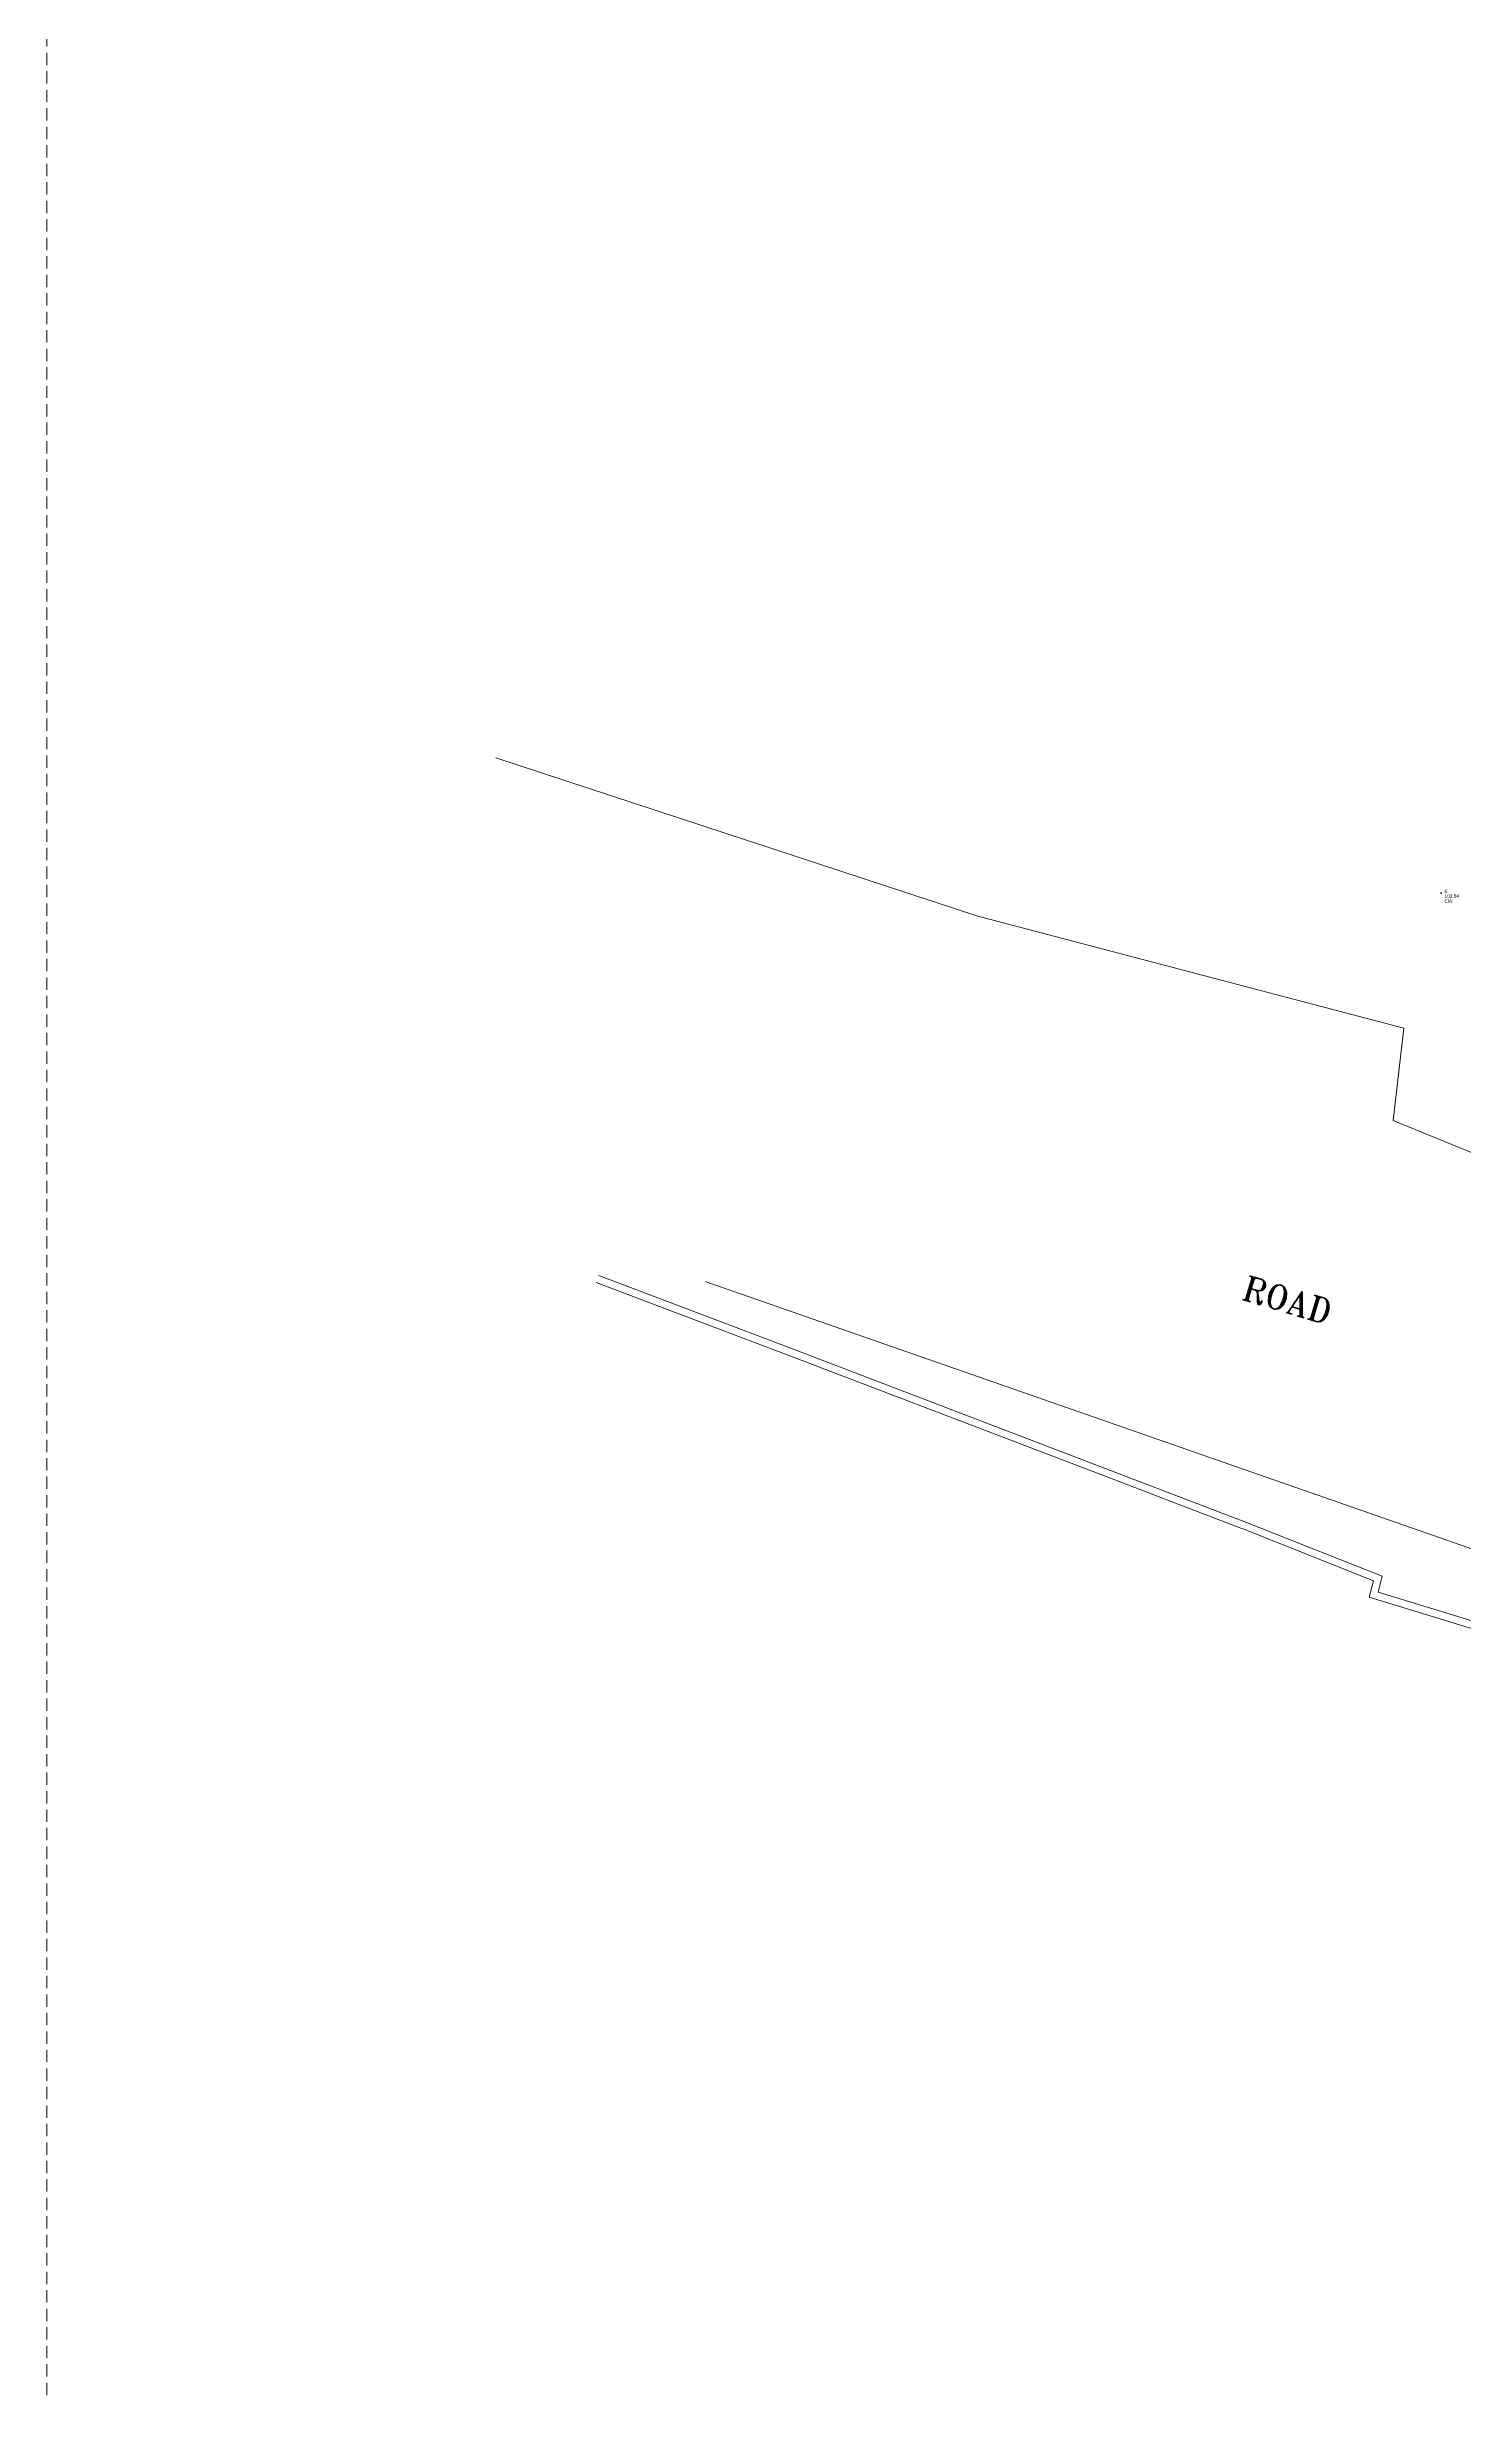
# Model space of a CAD drawing. Header units: millimetres. Extents: x 1332 to 1607, y 864 to 1149.
# Drawn here: x 1331.8 to 1389.3, y 959 to 1054.2 of the extents above; entities that cross this region are included whole.
import ezdxf

# ---------------------------------------------------------------- set-up
doc = ezdxf.new("R2010")
doc.units = ezdxf.units.MM
doc.linetypes.add('DASHED', pattern=[0.75, 0.5, -0.25])
doc.layers.add('Compound Wall', color=1, linetype='Continuous', lineweight=30)
doc.layers.add('Proposed D.P. Road', color=214, linetype='Continuous', lineweight=30)
for name, color, linetype in [('pntdesc', 1, 'Continuous'), ('pntelev', 2, 'Continuous'), ('pntno', 3, 'Continuous'), ('ROAD', 5, 'Continuous')]:
    doc.layers.add(name, color=color, linetype=linetype)
doc.styles.add('ROMANT', font='romant.shx', dxfattribs={"height": 1.9})
doc.styles.get("Standard").update_dxf_attribs({"font": 'arial.ttf'})

msp = doc.modelspace()

# ---------------------------------------------------------------- linework, layer by layer
at = {"linetype": 'DASHED', "lineweight": 0}
msp.add_lwpolyline([(1569.87369, 863.69851), (1331.81928, 863.69851), (1331.81928, 1149.34711), (1569.87369, 1149.34711)], close=True, dxfattribs=at)
at = {"color": 254}
msp.add_point((1388.397, 1019.871, 103.844), dxfattribs=at)
at = {"layer": 'Compound Wall', "linetype": 'Continuous', "lineweight": 0, "elevation": 103.841, "flags": 128}
for points in [[(1490.25971, 956.87386), (1485.96023, 962.87697), (1471.75456, 966.90126), (1463.10003, 969.33157), (1460.43115, 970.03854), (1454.30613, 971.75311), (1441.30358, 975.40254), (1434.84075, 977.28178), (1428.67892, 979.04973), (1425.10658, 980.08383), (1418.35511, 982.03997), (1410.02917, 984.47736), (1405.71218, 985.66154), (1404.7158, 985.93083), (1394.84693, 988.44707), (1385.4836, 991.31729), (1385.65729, 991.97889), (1380.38873, 994.06321), (1380.22641, 994.12463), (1375.15481, 996.0648), (1361.86345, 1001.14156), (1354.11394, 1004.07037)], [(1490.504, 957.048), (1486.143, 963.137), (1471.836, 967.19), (1463.179, 969.621), (1460.51, 970.328), (1454.387, 972.042), (1441.386, 975.691), (1434.924, 977.57), (1428.762, 979.338), (1425.19, 980.372), (1418.439, 982.328), (1410.111, 984.766), (1405.791, 985.951), (1404.792, 986.221), (1394.928, 988.736), (1385.84691, 991.5197), (1386.015, 992.16), (1380.497, 994.343), (1380.33309, 994.40503), (1375.262, 996.345), (1361.97, 1001.422), (1354.22, 1004.351)]]:
    msp.add_lwpolyline(points, dxfattribs=at)
at = {"layer": 'ROAD', "linetype": 'Continuous', "lineweight": 0, "flags": 128}
for points, elevation in [([(1350.043, 1025.35), (1369.605, 1018.937), (1386.89, 1014.386), (1386.451, 1010.643), (1393.822, 1007.63), (1508.751, 968.213), (1511.888, 964.732), (1520.116, 961.09), (1527.202, 959.163), (1536.713, 956.096)], 97.056), ([(1483.759, 911.653), (1488.66, 927.803), (1494.19, 945.925), (1495.488, 952.424), (1493.013, 956.863), (1487.644, 963.54), (1484.638, 965.701), (1477.462, 967.725), (1472.403, 969.093), (1444.879, 976.843), (1402.364, 988.838), (1358.53267, 1004.11834)], 103.824)]:
    msp.add_lwpolyline(points, dxfattribs=dict(at, elevation=elevation))

# ---------------------------------------------------------------- texts
at = {"layer": 'pntdesc'}
msp.add_text('CW', height=0.14, dxfattribs=at).set_placement((1388.537, 1019.471))
at = {"layer": 'pntelev'}
msp.add_text('103.84', height=0.14, dxfattribs=at).set_placement((1388.537, 1019.671))
at = {"layer": 'pntno'}
msp.add_text('8', height=0.14, dxfattribs=at).set_placement((1388.537, 1019.871))
at = {"layer": 'Proposed D.P. Road', "color": 0, "lineweight": -3, "style": 'ROMANT'}
msp.add_text('ROAD', height=1, rotation=343.5208662, dxfattribs=at).set_placement((1380.2602, 1003.40492, 120.815))

doc.saveas('drawing.dxf')
